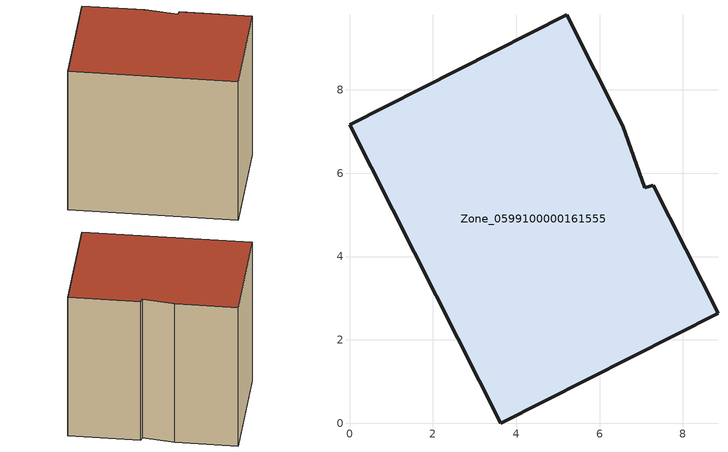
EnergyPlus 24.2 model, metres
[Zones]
Zone_0599100000161555
 floor ground (C_G): 6.56,7.14 7.08,5.65 7.29,5.71 8.84,2.64 3.63,0 0,7.16 5.21,9.8 z2.97
 wall outside (C_F): 3.63,0 8.84,2.64 7.29,5.71 7.08,5.65 6.56,7.14 5.21,9.8 0,7.16 3.63,0 z2.97:10.61
 roof outside (C_R): 7.08,5.65 6.56,7.14 5.21,9.8 0,7.16 3.63,0 8.84,2.64 7.29,5.71 z10.61
[BUILDING]
Pand.0599100000161555: North Axis=0; Terrain=City; Loads Convergence Tolerance Value=0.04; Temperature Convergence Tolerance Value=0.4; Solar Distribution=FullExterior; Maximum Number of Warmup Days=25; Minimum Number of Warmup Days=1
[Site:Location]
Rotterdam.The.Hague.AP_ZH_NLD Design_Conditions: Latitude=51.96; Longitude=4.45; Time Zone=1; Elevation=-4.5
[SITE:GROUNDTEMPERATURE:BUILDINGSURFACE]
18, 18, 18, 18, 18, 18, 18, 18, 18, 18, 18, 18
[MATERIAL] Thermal Absorptance=0.9; Solar Absorptance=0.7; Visible Absorptance=0.7
Name | Roughness | Thickness | Conductivity | Density | Specific Heat
G.TC.1992-2005 | MediumSmooth | 0.15 | 0.06 | 540 | 1210
F.TC.1992-2005 | Rough | 0.3 | 0.12 | 1920 | 840
R.TC.1992-2005 | MediumRough | 0.2 | 0.08 | 1500 | 1000
[CONSTRUCTION]
C_G: G.TC.1992-2005
C_F: F.TC.1992-2005
C_R: R.TC.1992-2005
[ZONE]
Zone_0599100000161555: Type=1; Multiplier=1; Ceiling Height=Autocalculate; Volume=Autocalculate; Floor Area=autocalculate; Part of Total Floor Area=Yes
[ZONEINFILTRATION:DESIGNFLOWRATE]
Infil_Zone_0599100000161555: Zone or ZoneList or Space or SpaceList=Zone_0599100000161555; Schedule=AlwaysOn; Design Flow Rate Calculation Method=Flow/Area; Flow Rate per Floor Area=0.0015; Constant Term Coefficient=1; Temperature Term Coefficient=0; Velocity Term Coefficient=0; Velocity Squared Term Coefficient=0
[HVACTEMPLATE:ZONE:IDEALLOADSAIRSYSTEM]
Zone_0599100000161555: Maximum Heating Supply Air Temperature=50; Minimum Cooling Supply Air Temperature=13; Maximum Heating Supply Air Humidity Ratio=0.0156; Minimum Cooling Supply Air Humidity Ratio=0.0077; Heating Limit=NoLimit; Cooling Limit=NoLimit; Dehumidification Control Type=ConstantSensibleHeatRatio; Cooling Sensible Heat Ratio=0.7; Dehumidification Setpoint=60; Humidification Control Type=None; Humidification Setpoint=30; Outdoor Air Method=None; Outdoor Air Flow Rate per Person=0.00944; Outdoor Air Flow Rate per Zone Floor Area=0; Outdoor Air Flow Rate per Zone=0; Demand Controlled Ventilation Type=None; Outdoor Air Economizer Type=NoEconomizer; Heat Recovery Type=None; Sensible Heat Recovery Effectiveness=0.7; Latent Heat Recovery Effectiveness=0.65
[ZONECONTROL:THERMOSTAT]
ThermostatControl_Zone_0599100000161555: Zone or ZoneList=Zone_0599100000161555; Control Type Schedule=DualSetpointControlType; Control 1=Thermostat_Zone_0599100000161555; Temperature Difference Between Cutout And Setpoint=0
[THERMOSTATSETPOINT:DUALSETPOINT]
Thermostat_Zone_0599100000161555: Heating Setpoint Temperature Schedule=HeatingSetpoint_Zone_0599100000161555; Cooling Setpoint Temperature Schedule=CoolingSetpoint_Zone_0599100000161555
[SCHEDULE:COMPACT]
HeatingSetpoint_Zone_0599100000161555: Through: 12/31, For: AllDays, Until: 24:00, 21
CoolingSetpoint_Zone_0599100000161555: Through: 12/31, For: AllDays, Until: 24:00, 24
DualSetpointControlType: Through: 12/31, For: AllDays, Until: 24:00, 4
AlwaysOn: Through: 12/31, For: AllDays, Until: 24:00, 1
